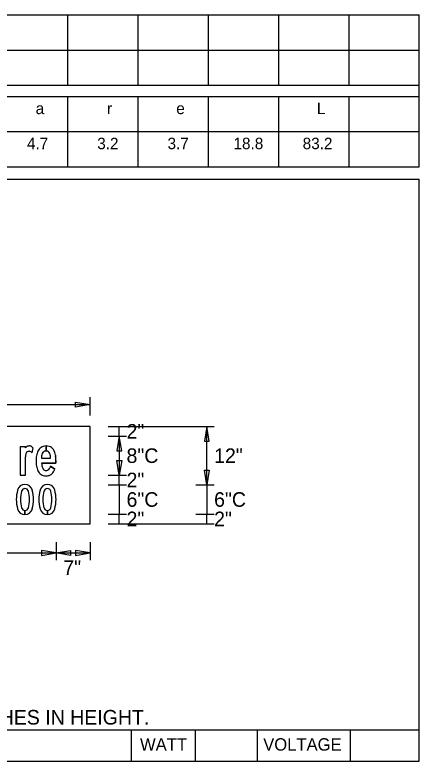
# Model space of a CAD drawing. Extents: x 764 to 1076, y -284 to -242.
# Drawn here: x 1036.34 to 1043.26, y -265.37 to -252.59 of the extents above; entities that cross this region are included whole.
import ezdxf

# ---------------------------------------------------------------- set-up
doc = ezdxf.new("R2010")
doc.units = 0
for name, color, linetype in [('GSBWFill', 7, 'Continuous'), ('GSColorFill', 7, 'Continuous'), ('GSDims', 7, 'Continuous'), ('GSOutline', 7, 'Continuous'), ('GSSign', 7, 'Continuous'), ('SheetLinesMisc2_dp', 7, 'Continuous'), ('TextLabel', 7, 'Continuous'), ('TextMinor', 7, 'Continuous')]:
    doc.layers.add(name, color=color, linetype=linetype)

msp = doc.modelspace()

# ---------------------------------------------------------------- linework, layer by layer
at = {"layer": 'GSBWFill'}
for p, q in [((1037.626, -259.64), (1028.626, -259.64)), ((1037.626, -261.307), (1037.626, -259.64)), ((1036.635, -260.093), (1036.649, -260.007)), ((1036.872, -259.974), (1036.872, -260.062)), ((1036.872, -260.062), (1036.872, -259.974)), ((1036.794, -260.181), (1036.95, -260.181)), ((1036.95, -260.319), (1037.023, -260.374)), ((1036.511, -261.08), (1036.511, -261.15)), ((1036.511, -261.15), (1036.511, -261.08)), ((1036.896, -261.08), (1036.896, -261.15)), ((1036.896, -261.15), (1036.896, -261.08)), ((1028.626, -261.307), (1037.626, -261.307))]:
    msp.add_line(p, q, dxfattribs=at)
for points in [[(1036.522, -260.007), (1036.522, -259.987), (1036.429, -259.987), (1036.429, -260.474), (1036.522, -260.474), (1036.522, -260.162)], [(1037.042, -260.221), (1037.042, -260.269), (1036.797, -260.269)]]:
    msp.add_lwpolyline(points, dxfattribs=at)
for centre, radius, start, end in [((1036.511, -260.763), 0.131, 15.0225, 164.9775), ((1036.896, -260.763), 0.131, 15.0225, 164.9775), ((1036.988, -260.891), 0.625, 164.9775, 195.0225), ((1036.988, -260.891), 0.555, 164.9775, 195.0225), ((1036.511, -260.763), 0.0606, 15.0225, 164.9775), ((1036.033, -260.891), 0.555, 344.9775, 15.0225), ((1036.033, -260.891), 0.625, 344.9775, 15.0225), ((1037.373, -260.891), 0.625, 164.9775, 195.0225), ((1037.373, -260.891), 0.555, 164.9775, 195.0225), ((1036.896, -260.763), 0.0606, 15.0225, 164.9775), ((1036.418, -260.891), 0.555, 344.9775, 15.0225), ((1036.418, -260.891), 0.625, 344.9775, 15.0225), ((1036.511, -261.019), 0.131, 195.0225, 270), ((1036.511, -261.019), 0.0606, 195.0225, 270), ((1036.511, -261.019), 0.0606, 270.0236, 344.9775), ((1036.511, -261.019), 0.131, 270.011, 344.9775), ((1036.896, -261.019), 0.131, 195.0225, 270), ((1036.896, -261.019), 0.0606, 195.0225, 270), ((1036.896, -261.019), 0.0606, 270.0236, 344.9775), ((1036.896, -261.019), 0.131, 270.011, 344.9775)]:
    msp.add_arc(centre, radius, start, end, dxfattribs=at)
for centre, major_axis, ratio, start_param, end_param in [((1036.649, -260.121), (0, 0.171), 0.999988, 0.643728, 0.83748), ((1036.577, -260.025), (0, 0.05), 0.999988, 0.182674, 0.643728), ((1036.586, -260.074), (0, 0.0999), 0.999988, 0, 0.182674), ((1036.585, -260.069), (0, 0.0956), 0.999988, 6.047457, 6.280901), ((1036.596, -260.025), (0, 0.05), 0.999988, 5.682687, 6.047457), ((1036.561, -260.076), (0, 0.112), 0.999988, 5.383458, 5.682687), ((1036.925, -260.158), (0, 0.214), 0.999993, 0.908816, 1.301494), ((1036.862, -260.111), (0, 0.136), 0.999993, 0.284049, 0.897059), ((1036.872, -260.154), (0, 0.18), 0.999993, 6.283185, 6.552775), ((1036.872, -260.167), (0, 0.193), 0.999993, 5.999149, 6.283013), ((1036.886, -260.11), (0, 0.134), 0.999993, 5.297619, 5.979788), ((1036.96, -260.162), (0, 0.438), 0.999988, 1.45375, 1.570796), ((1036.575, -260.116), (0, 0.05), 0.999988, 0.221718, 1.45375), ((1036.582, -260.148), (0, 0.0823), 0.999988, 0, 0.221718), ((1036.582, -260.119), (0, 0.054), 0.999988, 6.013014, 6.283185), ((1036.572, -260.138), (0, 0.0752), 0.999988, 5.560006, 5.952781), ((1036.509, -260.226), (0, 0.182), 0.999988, 5.522766, 5.617801), ((1037.112, -260.213), (0, 0.41), 0.999993, 1.292336, 1.506878), ((1037.01, -260.176), (0, 0.216), 0.999993, 1.328282, 1.521723), ((1036.903, -260.149), (0, 0.105), 0.999993, 0.951357, 1.335876), ((1036.868, -260.125), (0, 0.0621), 0.999993, 0.299814, 0.93729), ((1036.872, -260.146), (0, 0.0835), 0.999993, 0, 0.279362), ((1036.872, -260.146), (0, 0.0835), 0.999993, 6.003824, 6.282786), ((1036.877, -260.125), (0, 0.0621), 0.999993, 5.345895, 5.983371), ((1036.842, -260.149), (0, 0.105), 0.999993, 4.947309, 5.331828), ((1036.734, -260.176), (0, 0.216), 0.999993, 4.761462, 4.954903), ((1036.797, -260.165), (0, 0.239), 0.999993, 4.842431, 5.282643), ((1037.431, -260.082), (0, 0.4), 0.999993, 1.700838, 1.735648), ((1036.594, -260.221), (0, 0.448), 0.999993, 4.712389, 4.877241), ((1037.335, -260.23), (0, 0.632), 0.999993, 1.50208, 1.570796), ((1037.335, -260.23), (0, 0.632), 0.999993, 1.570796, 1.639513), ((1037.112, -260.248), (0, 0.41), 0.999993, 1.634714, 1.849256), ((1037.08, -260.181), (0, 0.285), 0.999993, 1.516212, 1.570796), ((1037.15, -260.241), (0, 0.355), 0.999993, 1.652365, 1.774566), ((1036.665, -260.181), (0, 0.285), 0.999993, 4.712389, 4.766974), ((1036.925, -260.303), (0, 0.214), 0.999993, 1.840099, 2.232777), ((1036.997, -260.274), (0, 0.198), 0.999993, 1.766328, 1.985268), ((1036.896, -260.32), (0, 0.087), 0.999993, 1.970212, 2.392367), ((1036.871, -260.347), (0, 0.05), 0.999993, 2.392367, 2.840927), ((1036.872, -260.342), (0, 0.0548), 0.999993, 2.840927, 3.141593), ((1036.872, -260.336), (0, 0.0609), 0.999993, 3.141593, 3.597245), ((1036.856, -260.31), (0, 0.0919), 0.999993, 3.623375, 3.933012), ((1036.836, -260.295), (0, 0.117), 0.999993, 3.968464, 4.504994), ((1036.846, -260.314), (0, 0.187), 0.999993, 3.866618, 4.389026), ((1036.862, -260.35), (0, 0.136), 0.999993, 2.244533, 2.857543), ((1036.872, -260.307), (0, 0.18), 0.999993, 2.872003, 3.141593), ((1036.872, -260.309), (0, 0.178), 0.999993, 3.141593, 3.456651), ((1036.879, -260.343), (0, 0.144), 0.999993, 3.485512, 3.82733)]:
    msp.add_ellipse(centre, major_axis=major_axis, ratio=ratio, start_param=start_param, end_param=end_param, dxfattribs=at)
at = {"layer": 'GSColorFill'}
for p, q in [((1037.626, -259.64), (1028.626, -259.64)), ((1037.626, -259.64), (1028.626, -259.64)), ((1037.626, -261.307), (1037.626, -259.64)), ((1037.626, -261.307), (1037.626, -259.64)), ((1036.635, -260.093), (1036.649, -260.007)), ((1036.872, -259.974), (1036.872, -260.062)), ((1036.872, -260.062), (1036.872, -259.974)), ((1036.794, -260.181), (1036.95, -260.181)), ((1036.95, -260.319), (1037.023, -260.374)), ((1036.511, -261.08), (1036.511, -261.15)), ((1036.511, -261.15), (1036.511, -261.08)), ((1036.896, -261.08), (1036.896, -261.15)), ((1036.896, -261.15), (1036.896, -261.08)), ((1028.626, -261.307), (1037.626, -261.307)), ((1028.626, -261.307), (1037.626, -261.307))]:
    msp.add_line(p, q, dxfattribs=at)
for points in [[(1036.522, -260.007), (1036.522, -259.987), (1036.429, -259.987), (1036.429, -260.474), (1036.522, -260.474), (1036.522, -260.162)], [(1037.042, -260.221), (1037.042, -260.269), (1036.797, -260.269)]]:
    msp.add_lwpolyline(points, dxfattribs=at)
for centre, radius, start, end in [((1036.511, -260.763), 0.131, 15.0225, 164.9775), ((1036.896, -260.763), 0.131, 15.0225, 164.9775), ((1036.988, -260.891), 0.625, 164.9775, 195.0225), ((1036.988, -260.891), 0.555, 164.9775, 195.0225), ((1036.511, -260.763), 0.0606, 15.0225, 164.9775), ((1036.033, -260.891), 0.555, 344.9775, 15.0225), ((1036.033, -260.891), 0.625, 344.9775, 15.0225), ((1037.373, -260.891), 0.625, 164.9775, 195.0225), ((1037.373, -260.891), 0.555, 164.9775, 195.0225), ((1036.896, -260.763), 0.0606, 15.0225, 164.9775), ((1036.418, -260.891), 0.555, 344.9775, 15.0225), ((1036.418, -260.891), 0.625, 344.9775, 15.0225), ((1036.511, -261.019), 0.131, 195.0225, 270), ((1036.511, -261.019), 0.0606, 195.0225, 270), ((1036.511, -261.019), 0.0606, 270.0236, 344.9775), ((1036.511, -261.019), 0.131, 270.011, 344.9775), ((1036.896, -261.019), 0.131, 195.0225, 270), ((1036.896, -261.019), 0.0606, 195.0225, 270), ((1036.896, -261.019), 0.0606, 270.0236, 344.9775), ((1036.896, -261.019), 0.131, 270.011, 344.9775)]:
    msp.add_arc(centre, radius, start, end, dxfattribs=at)
for centre, major_axis, ratio, start_param, end_param in [((1036.649, -260.121), (0, 0.171), 0.999988, 0.643728, 0.83748), ((1036.577, -260.025), (0, 0.05), 0.999988, 0.182674, 0.643728), ((1036.586, -260.074), (0, 0.0999), 0.999988, 0, 0.182674), ((1036.585, -260.069), (0, 0.0956), 0.999988, 6.047457, 6.280901), ((1036.596, -260.025), (0, 0.05), 0.999988, 5.682687, 6.047457), ((1036.561, -260.076), (0, 0.112), 0.999988, 5.383458, 5.682687), ((1036.925, -260.158), (0, 0.214), 0.999993, 0.908816, 1.301494), ((1036.862, -260.111), (0, 0.136), 0.999993, 0.284049, 0.897059), ((1036.872, -260.154), (0, 0.18), 0.999993, 6.283185, 6.552775), ((1036.872, -260.167), (0, 0.193), 0.999993, 5.999149, 6.283013), ((1036.886, -260.11), (0, 0.134), 0.999993, 5.297619, 5.979788), ((1036.96, -260.162), (0, 0.438), 0.999988, 1.45375, 1.570796), ((1036.575, -260.116), (0, 0.05), 0.999988, 0.221718, 1.45375), ((1036.582, -260.148), (0, 0.0823), 0.999988, 0, 0.221718), ((1036.582, -260.119), (0, 0.054), 0.999988, 6.013014, 6.283185), ((1036.572, -260.138), (0, 0.0752), 0.999988, 5.560006, 5.952781), ((1036.509, -260.226), (0, 0.182), 0.999988, 5.522766, 5.617801), ((1037.112, -260.213), (0, 0.41), 0.999993, 1.292336, 1.506878), ((1037.01, -260.176), (0, 0.216), 0.999993, 1.328282, 1.521723), ((1036.903, -260.149), (0, 0.105), 0.999993, 0.951357, 1.335876), ((1036.868, -260.125), (0, 0.0621), 0.999993, 0.299814, 0.93729), ((1036.872, -260.146), (0, 0.0835), 0.999993, 0, 0.279362), ((1036.872, -260.146), (0, 0.0835), 0.999993, 6.003824, 6.282786), ((1036.877, -260.125), (0, 0.0621), 0.999993, 5.345895, 5.983371), ((1036.842, -260.149), (0, 0.105), 0.999993, 4.947309, 5.331828), ((1036.734, -260.176), (0, 0.216), 0.999993, 4.761462, 4.954903), ((1036.797, -260.165), (0, 0.239), 0.999993, 4.842431, 5.282643), ((1037.431, -260.082), (0, 0.4), 0.999993, 1.700838, 1.735648), ((1036.594, -260.221), (0, 0.448), 0.999993, 4.712389, 4.877241), ((1037.335, -260.23), (0, 0.632), 0.999993, 1.50208, 1.570796), ((1037.335, -260.23), (0, 0.632), 0.999993, 1.570796, 1.639513), ((1037.112, -260.248), (0, 0.41), 0.999993, 1.634714, 1.849256), ((1037.08, -260.181), (0, 0.285), 0.999993, 1.516212, 1.570796), ((1037.15, -260.241), (0, 0.355), 0.999993, 1.652365, 1.774566), ((1036.665, -260.181), (0, 0.285), 0.999993, 4.712389, 4.766974), ((1036.925, -260.303), (0, 0.214), 0.999993, 1.840099, 2.232777), ((1036.997, -260.274), (0, 0.198), 0.999993, 1.766328, 1.985268), ((1036.896, -260.32), (0, 0.087), 0.999993, 1.970212, 2.392367), ((1036.871, -260.347), (0, 0.05), 0.999993, 2.392367, 2.840927), ((1036.872, -260.342), (0, 0.0548), 0.999993, 2.840927, 3.141593), ((1036.872, -260.336), (0, 0.0609), 0.999993, 3.141593, 3.597245), ((1036.856, -260.31), (0, 0.0919), 0.999993, 3.623375, 3.933012), ((1036.836, -260.295), (0, 0.117), 0.999993, 3.968464, 4.504994), ((1036.846, -260.314), (0, 0.187), 0.999993, 3.866618, 4.389026), ((1036.862, -260.35), (0, 0.136), 0.999993, 2.244533, 2.857543), ((1036.872, -260.307), (0, 0.18), 0.999993, 2.872003, 3.141593), ((1036.872, -260.309), (0, 0.178), 0.999993, 3.141593, 3.456651), ((1036.879, -260.343), (0, 0.144), 0.999993, 3.485512, 3.82733)]:
    msp.add_ellipse(centre, major_axis=major_axis, ratio=ratio, start_param=start_param, end_param=end_param, dxfattribs=at)
at = {"layer": 'GSDims'}
for p, q in [((1037.626, -259.453), (1037.626, -259.14)), ((1028.626, -259.265), (1037.626, -259.265)), ((1037.626, -259.453), (1037.626, -259.453)), ((1037.939, -259.64), (1038.251, -259.64)), ((1037.939, -259.64), (1039.439, -259.64)), ((1038.126, -259.807), (1038.126, -259.64)), ((1039.439, -259.64), (1039.751, -259.64)), ((1039.626, -260.641), (1039.626, -259.64)), ((1037.939, -259.807), (1038.251, -259.807)), ((1037.939, -259.807), (1038.251, -259.807)), ((1038.126, -259.807), (1038.126, -260.474)), ((1037.939, -260.474), (1038.251, -260.474)), ((1037.939, -260.474), (1038.251, -260.474)), ((1038.126, -260.641), (1038.126, -260.474)), ((1037.939, -260.641), (1038.251, -260.641)), ((1037.939, -260.641), (1038.251, -260.641)), ((1038.126, -260.641), (1038.126, -261.141)), ((1039.439, -260.641), (1039.751, -260.641)), ((1039.439, -260.641), (1039.751, -260.641)), ((1039.626, -260.641), (1039.626, -261.141)), ((1037.939, -261.141), (1038.251, -261.141)), ((1037.939, -261.141), (1038.251, -261.141)), ((1038.126, -261.307), (1038.126, -261.141)), ((1039.439, -261.141), (1039.751, -261.141)), ((1039.439, -261.141), (1039.751, -261.141)), ((1039.626, -261.307), (1039.626, -261.141)), ((1037.939, -261.307), (1038.251, -261.307)), ((1037.939, -261.307), (1039.439, -261.307)), ((1039.439, -261.307), (1039.751, -261.307)), ((1037.043, -261.62), (1037.043, -261.932)), ((1037.043, -261.62), (1037.043, -261.932)), ((1037.626, -261.62), (1037.626, -261.932)), ((1037.626, -261.62), (1037.626, -261.932)), ((1029.209, -261.807), (1037.043, -261.807)), ((1037.043, -261.807), (1037.626, -261.807))]:
    msp.add_line(p, q, dxfattribs=at)
for points in [[(1037.626, -259.265), (1037.376, -259.307), (1037.376, -259.224)], [(1039.626, -259.64), (1039.585, -259.89), (1039.668, -259.89)], [(1038.126, -259.807), (1038.085, -260.057), (1038.168, -260.057)], [(1038.126, -260.474), (1038.085, -260.224), (1038.168, -260.224)], [(1039.626, -260.641), (1039.585, -260.391), (1039.668, -260.391)], [(1037.043, -261.807), (1036.793, -261.765), (1036.793, -261.849)], [(1037.043, -261.807), (1037.293, -261.765), (1037.293, -261.849)], [(1037.626, -261.807), (1037.376, -261.765), (1037.376, -261.849)]]:
    msp.add_lwpolyline(points, close=True, dxfattribs=at)
at = {"layer": 'GSOutline'}
for p, q in [((1037.626, -259.64), (1028.626, -259.64)), ((1037.626, -261.307), (1037.626, -259.64)), ((1036.635, -260.093), (1036.649, -260.007)), ((1036.794, -260.181), (1036.95, -260.181)), ((1037.023, -260.374), (1036.95, -260.319)), ((1028.626, -261.307), (1037.626, -261.307))]:
    msp.add_line(p, q, dxfattribs=at)
for points in [[(1036.522, -260.007), (1036.522, -259.987), (1036.429, -259.987), (1036.429, -260.474), (1036.522, -260.474), (1036.522, -260.162)], [(1036.797, -260.269), (1037.042, -260.269), (1037.042, -260.221)]]:
    msp.add_lwpolyline(points, dxfattribs=at)
for centre, radius, start, end in [((1036.511, -260.763), 0.131, 15.0225, 164.9775), ((1036.896, -260.763), 0.131, 15.0225, 164.9775), ((1036.988, -260.891), 0.625, 164.9775, 195.0225), ((1036.988, -260.891), 0.555, 164.9775, 195.0225), ((1036.511, -260.763), 0.0606, 15.0225, 164.9775), ((1036.033, -260.891), 0.555, 344.9775, 15.0225), ((1036.033, -260.891), 0.625, 344.9775, 15.0225), ((1037.373, -260.891), 0.625, 164.9775, 195.0225), ((1037.373, -260.891), 0.555, 164.9775, 195.0225), ((1036.896, -260.763), 0.0606, 15.0225, 164.9775), ((1036.418, -260.891), 0.555, 344.9775, 15.0225), ((1036.418, -260.891), 0.625, 344.9775, 15.0225), ((1036.511, -261.019), 0.131, 195.0225, 344.9775), ((1036.511, -261.019), 0.0606, 195.0225, 344.9775), ((1036.896, -261.019), 0.131, 195.0225, 344.9775), ((1036.896, -261.019), 0.0606, 195.0225, 344.9775)]:
    msp.add_arc(centre, radius, start, end, dxfattribs=at)
for centre, major_axis, ratio, start_param, end_param in [((1036.649, -260.121), (0, 0.171), 0.999988, 0.643728, 0.83748), ((1036.577, -260.025), (0, 0.05), 0.999988, 0.182674, 0.643728), ((1036.586, -260.074), (0, 0.0999), 0.999988, 0, 0.182674), ((1036.585, -260.069), (0, 0.0956), 0.999988, 6.047457, 6.280901), ((1036.596, -260.025), (0, 0.05), 0.999988, 5.682687, 6.047457), ((1036.561, -260.076), (0, 0.112), 0.999988, 5.383458, 5.682687), ((1036.925, -260.158), (0, 0.214), 0.999993, 0.908816, 1.301494), ((1036.862, -260.111), (0, 0.136), 0.999993, 0.284049, 0.897059), ((1036.872, -260.154), (0, 0.18), 0.999993, 6.283185, 6.552775), ((1036.872, -260.167), (0, 0.193), 0.999993, 5.999149, 6.283185), ((1036.886, -260.11), (0, 0.134), 0.999993, 5.297619, 5.979788), ((1036.96, -260.162), (0, 0.438), 0.999988, 1.45375, 1.570796), ((1036.575, -260.116), (0, 0.05), 0.999988, 0.221718, 1.45375), ((1036.582, -260.148), (0, 0.0823), 0.999988, 0, 0.221718), ((1036.582, -260.119), (0, 0.054), 0.999988, 6.013014, 6.283185), ((1036.572, -260.138), (0, 0.0752), 0.999988, 5.560006, 5.952781), ((1036.509, -260.226), (0, 0.182), 0.999988, 5.522766, 5.617801), ((1037.112, -260.213), (0, 0.41), 0.999993, 1.292336, 1.506878), ((1037.01, -260.176), (0, 0.216), 0.999993, 1.328282, 1.521723), ((1036.903, -260.149), (0, 0.105), 0.999993, 0.951357, 1.335876), ((1036.868, -260.125), (0, 0.0621), 0.999993, 0.299814, 0.93729), ((1036.872, -260.146), (0, 0.0835), 0.999993, 0, 0.279362), ((1036.872, -260.146), (0, 0.0835), 0.999993, 6.003824, 6.283185), ((1036.877, -260.125), (0, 0.0621), 0.999993, 5.345895, 5.983371), ((1036.842, -260.149), (0, 0.105), 0.999993, 4.947309, 5.331828), ((1036.734, -260.176), (0, 0.216), 0.999993, 4.761462, 4.954903), ((1036.797, -260.165), (0, 0.239), 0.999993, 4.842431, 5.282643), ((1037.431, -260.082), (0, 0.4), 0.999993, 1.700838, 1.735648), ((1036.594, -260.221), (0, 0.448), 0.999993, 4.712389, 4.877241), ((1037.335, -260.23), (0, 0.632), 0.999993, 1.50208, 1.570796), ((1037.335, -260.23), (0, 0.632), 0.999993, 1.570796, 1.639513), ((1037.112, -260.248), (0, 0.41), 0.999993, 1.634714, 1.849256), ((1037.08, -260.181), (0, 0.285), 0.999993, 1.516212, 1.570796), ((1037.15, -260.241), (0, 0.355), 0.999993, 1.652365, 1.774566), ((1036.665, -260.181), (0, 0.285), 0.999993, 4.712389, 4.766974), ((1036.925, -260.303), (0, 0.214), 0.999993, 1.840099, 2.232777), ((1036.997, -260.274), (0, 0.198), 0.999993, 1.766328, 1.985268), ((1036.896, -260.32), (0, 0.087), 0.999993, 1.970212, 2.392367), ((1036.871, -260.347), (0, 0.05), 0.999993, 2.392367, 2.840927), ((1036.872, -260.342), (0, 0.0548), 0.999993, 2.840927, 3.141593), ((1036.872, -260.336), (0, 0.0609), 0.999993, 3.141593, 3.597245), ((1036.856, -260.31), (0, 0.0919), 0.999993, 3.623375, 3.933012), ((1036.836, -260.295), (0, 0.117), 0.999993, 3.968464, 4.504994), ((1036.846, -260.314), (0, 0.187), 0.999993, 3.866618, 4.389026), ((1036.862, -260.35), (0, 0.136), 0.999993, 2.244533, 2.857543), ((1036.872, -260.307), (0, 0.18), 0.999993, 2.872003, 3.141593), ((1036.872, -260.309), (0, 0.178), 0.999993, 3.141593, 3.456651), ((1036.879, -260.343), (0, 0.144), 0.999993, 3.485512, 3.82733)]:
    msp.add_ellipse(centre, major_axis=major_axis, ratio=ratio, start_param=start_param, end_param=end_param, dxfattribs=at)
at = {"layer": 'SheetLinesMisc2_dp'}
for p, q in [((1013.667, -252.589), (1043.262, -252.589)), ((1037.242, -252.589), (1037.242, -253.791)), ((1038.446, -252.589), (1038.446, -253.791)), ((1039.65, -252.589), (1039.65, -253.791)), ((1040.854, -252.589), (1040.854, -253.791)), ((1042.058, -252.589), (1042.058, -253.791)), ((1043.262, -255.189), (1043.262, -252.589)), ((1013.667, -253.19), (1043.262, -253.19)), ((1013.667, -253.791), (1043.262, -253.791)), ((1013.667, -253.987), (1043.262, -253.987)), ((1037.242, -253.987), (1037.242, -255.189)), ((1038.446, -253.987), (1038.446, -255.189)), ((1039.65, -253.987), (1039.65, -255.189)), ((1040.854, -253.987), (1040.854, -255.189)), ((1042.058, -253.987), (1042.058, -255.189)), ((1013.667, -254.588), (1043.262, -254.588)), ((1013.667, -255.189), (1043.262, -255.189)), ((1022.796, -255.404), (1043.262, -255.404)), ((1043.262, -265.359), (1043.262, -255.403)), ((1022.796, -264.839), (1043.262, -264.839)), ((1038.329, -264.839), (1038.329, -265.373)), ((1039.427, -264.839), (1039.427, -265.373)), ((1040.486, -264.839), (1040.486, -265.373)), ((1042.08, -264.839), (1042.08, -265.373)), ((1022.796, -265.373), (1043.262, -265.373)), ((1043.262, -265.372), (1043.262, -265.359))]:
    msp.add_line(p, q, dxfattribs=at)

# ---------------------------------------------------------------- texts
at = {"layer": 'GSDims'}
for s, p in [('2"', (1038.251, -259.849)), ('8"C', (1038.251, -260.265)), ('12"', (1039.751, -260.266)), ('2"', (1038.251, -260.682)), ('6"C', (1038.251, -261.016)), ('6"C', (1039.751, -261.016)), ('2"', (1038.251, -261.349)), ('2"', (1039.751, -261.349)), ('7"', (1037.168, -262.182))]:
    msp.add_text(s, height=0.25, dxfattribs=at).set_placement(p)
at = {"layer": 'GSSign'}
for s, height, p in [('a', 0.196, (1036.695, -254.288)), ('r', 0.196, (1037.917, -254.288)), ('e', 0.196, (1039.103, -254.288)), ('L', 0.196, (1041.511, -254.288)), ('4.7', 0.1961, (1036.545, -254.889)), ('3.2', 0.1961, (1037.749, -254.889)), ('3.7', 0.1961, (1038.953, -254.889)), ('18.8', 0.1961, (1040.083, -254.889)), ('83.2', 0.1961, (1041.268, -254.889))]:
    msp.add_text(s, height=height, dxfattribs=at).set_placement(p)
at = {"layer": 'TextLabel'}
msp.add_text('       THE SIGN PANEL HEIGHT DIMENSION IS FOR A FRAME MEASURING 20 INCHES IN HEIGHT.', height=0.25, dxfattribs=at).set_placement((1023.28, -264.747))
at = {"layer": 'TextMinor'}
for s, p in [('WATT', (1038.482, -265.194)), ('VOLTAGE', (1040.592, -265.194))]:
    msp.add_text(s, height=0.2126, dxfattribs=at).set_placement(p)

doc.saveas('drawing.dxf')
